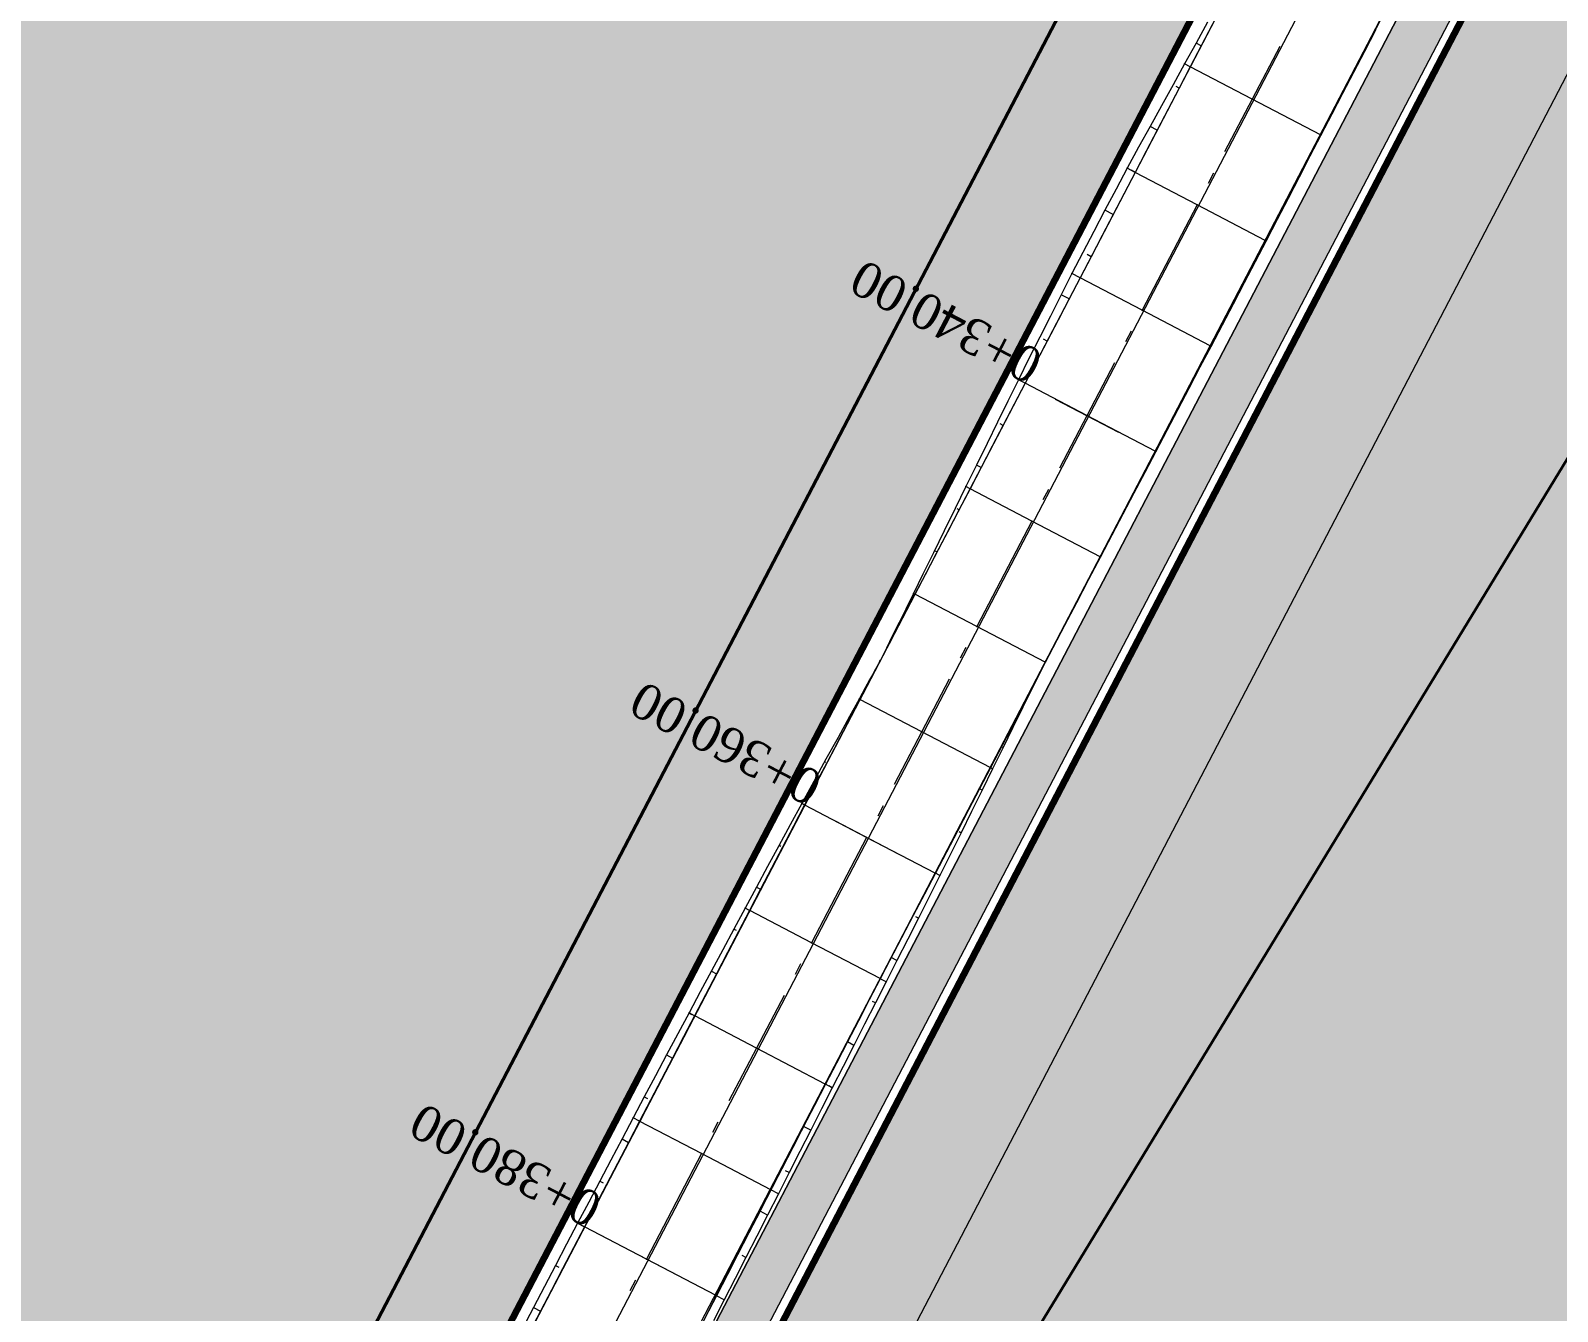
# Model space of a CAD drawing. Header units: metres. Extents: x 478603 to 489313, y 4282657 to 4289463.
# Drawn here: x 479298.8 to 479363, y 4286780.3 to 4286834.1 of the extents above; entities that cross this region are included whole.
import ezdxf

# ---------------------------------------------------------------- set-up
doc = ezdxf.new("R2010")
doc.units = ezdxf.units.M
for name, color, linetype, lineweight in [('ADAKENARI', 18, 'Continuous', 0), ('EKS_2', 5, 'Continuous', 0), ('EKSENLER', 3, 'Continuous', 0), ('HDA_2', 30, 'Continuous', 0), ('HDO_2', 30, 'Continuous', 0), ('KALDIRIM', 11, 'Continuous', 0), ('KDA_2', 150, 'Continuous', 20), ('KDO_2', 150, 'Continuous', 20), ('KYA_2', 1, 'Continuous', 20), ('KYO_2', 1, 'Continuous', 20), ('P_U_KNL', 143, 'Continuous', 0), ('PARSEL_ALAN', 254, 'Continuous', 0), ('PARSEL_SERA_ALAN', 9, 'Continuous', 40), ('PL_ALİNMAN', 1, 'Continuous', 0), ('PL_ENKESIT', 1, 'Continuous', 0), ('PL_KM', 4, 'Continuous', 0), ('PL_KMYAZI', 30, 'Continuous', 0), ('RAKORDMAN', 3, 'Continuous', 0), ('SEV_KYA_HDA', 3, 'Continuous', 0), ('SEV_KYO_HDO', 3, 'Continuous', 0), ('SEV_YKA_KDA', 3, 'Continuous', 0), ('SEV_YKO_KDO', 3, 'Continuous', 0), ('SNR_YAPIYAK', 18, 'Continuous', 0), ('YKA_2', 33, 'Continuous', 0), ('YKO_2', 33, 'Continuous', 0)]:
    doc.layers.add(name, color=color, linetype=linetype, lineweight=lineweight)
doc.styles.get("Standard").update_dxf_attribs({"font": 'times.ttf'})

msp = doc.modelspace()

# ---------------------------------------------------------------- hatches: boundary and pattern name
at = {"layer": 'P_U_KNL'}
msp.add_hatch(color=256, dxfattribs=at).paths.add_polyline_path([(479495.511, 4287101.887), (479494.672, 4287099.831), (479493.757, 4287097.808), (479492.762, 4287095.813), (479424.369, 4286964.911), (479323.786, 4286772.397), (479321.694, 4286767.966), (479319.958, 4286763.361), (479318.6, 4286758.632), (479317.627, 4286753.808), (479317.045, 4286748.922), (479316.86, 4286744.005), (479317.072, 4286739.088), (479317.679, 4286734.205), (479318.678, 4286729.387), (479320.062, 4286724.665), (479321.822, 4286720.07), (479323.946, 4286715.631), (479326.422, 4286711.378), (479329.232, 4286707.339), (479332.358, 4286703.539), (479335.781, 4286700.004), (479339.478, 4286696.756), (479343.408, 4286693.829), (479368.037, 4286676.984), (479369.166, 4286678.635), (479344.57, 4286695.457), (479340.737, 4286698.312), (479337.162, 4286701.453), (479333.852, 4286704.873), (479330.828, 4286708.548), (479328.11, 4286712.454), (479325.715, 4286716.568), (479323.66, 4286720.86), (479321.958, 4286725.305), (479320.62, 4286729.872), (479319.654, 4286734.532), (479319.066, 4286739.255), (479318.862, 4286744.01), (479319.041, 4286748.766), (479319.603, 4286753.492), (479320.544, 4286758.157), (479321.858, 4286762.731), (479323.537, 4286767.185), (479325.577, 4286771.507), (479426.147, 4286963.995), (479434.014, 4286979.053), (479438.909, 4286934.307), (479439.571, 4286929.81), (479440.573, 4286925.357), (479441.904, 4286920.991), (479443.559, 4286916.737), (479445.526, 4286912.619), (479447.796, 4286908.659), (479450.356, 4286904.881), (479453.18, 4286901.318), (479563.644, 4286772.192), (479564.255, 4286771.486), (479564.874, 4286770.784), (479565.5, 4286770.089), (479566.134, 4286769.4), (479566.774, 4286768.718), (479567.422, 4286768.043), (479568.076, 4286767.374), (479568.736, 4286766.714), (479589.573, 4286746.064), (479590.981, 4286747.485), (479570.147, 4286768.131), (479569.498, 4286768.78), (479568.858, 4286769.434), (479568.225, 4286770.095), (479567.599, 4286770.762), (479566.979, 4286771.436), (479566.367, 4286772.115), (479565.761, 4286772.802), (479565.161, 4286773.496), (479454.724, 4286902.59), (479451.97, 4286906.064), (479449.494, 4286909.719), (479447.299, 4286913.549), (479445.396, 4286917.532), (479443.796, 4286921.646), (479442.508, 4286925.869), (479441.539, 4286930.176), (479440.893, 4286934.562), (479435.678, 4286982.238), (479494.543, 4287094.904), (479495.563, 4287096.949), (479496.51, 4287099.041), (479497.377, 4287101.166), (479497.659, 4287101.939), (479495.733, 4287102.497)])
at = {"layer": 'PARSEL_ALAN'}
for points in [[(479302.343, 4286747.869), (479043.443, 4286844.133), (479055.25, 4286870.316), (479071.382, 4286907.432), (479083.458, 4286931.584), (479097.685, 4286955.79), (479113.842, 4286974.954), (479147.535, 4287005.846), (479160.958, 4287021.148), (479175.216, 4287014.268), (479214.828, 4286998.397), (479399.396, 4286933.725)], [(479381.705, 4286670.344), (479369.267, 4286678.929), (479344.745, 4286695.701), (479337.369, 4286701.671), (479328.363, 4286712.616), (479323.936, 4286720.979), (479322.243, 4286725.401), (479319.95, 4286734.581), (479319.162, 4286744.011), (479320.029, 4286755.106), (479321.652, 4286760.756), (479324.426, 4286768.243), (479415.351, 4286942.681), (479420.15, 4286942.777), (479434.581, 4286911.964), (479446.524, 4286896.787), (479489.321, 4286847.102)]]:
    msp.add_hatch(color=256, dxfattribs=at).paths.add_polyline_path(points)
at = {"layer": 'PARSEL_SERA_ALAN'}
for points in [[(479299.952, 4286754.092), (479229.039, 4286791.123), (479224.595, 4286782.613), (479158.113, 4286817.33), (479153.67, 4286808.82), (479082.756, 4286845.851), (479078.313, 4286837.341), (479056.152, 4286848.913), (479065.039, 4286865.932), (479060.607, 4286868.247), (479109.488, 4286961.853), (479113.92, 4286959.538), (479118.364, 4286968.048), (479122.796, 4286965.733), (479131.683, 4286982.753), (479136.115, 4286980.438), (479140.559, 4286988.948), (479144.991, 4286986.634), (479153.878, 4287003.653), (479158.31, 4287001.338), (479162.754, 4287009.848), (479215.939, 4286982.075), (479220.383, 4286990.585), (479278, 4286960.497), (479282.444, 4286969.007), (479344.493, 4286936.605), (479348.937, 4286945.115), (479388.826, 4286924.285)], [(479380.739, 4286678.372), (479364.34, 4286688.357), (479366.94, 4286692.628), (479342.34, 4286707.605), (479344.94, 4286711.875), (479336.741, 4286716.868), (479339.341, 4286721.138), (479331.141, 4286726.131), (479333.741, 4286730.401), (479325.541, 4286735.394), (479333.342, 4286748.206), (479325.142, 4286753.198), (479379.745, 4286842.884), (479371.545, 4286847.876), (479415.748, 4286920.478), (479423.948, 4286915.486), (479421.348, 4286911.215), (479429.548, 4286906.223), (479426.947, 4286901.952), (479435.147, 4286896.96), (479443.347, 4286891.968), (479440.747, 4286887.697), (479448.947, 4286882.705), (479446.347, 4286878.434), (479462.746, 4286868.449), (479460.146, 4286864.179), (479468.346, 4286859.186), (479476.546, 4286854.194), (479473.945, 4286849.923), (479482.145, 4286844.931)]]:
    msp.add_hatch(color=256, dxfattribs=at).paths.add_polyline_path(points)

# ---------------------------------------------------------------- linework, layer by layer
at = {"layer": 'ADAKENARI', "lineweight": 100}
for p, q in [((479405.087, 4286944.623), (479137.704, 4286432.587)), ((479324.426, 4286768.243), (479415.351, 4286942.681))]:
    msp.add_line(p, q, dxfattribs=at)
at = {"layer": 'EKS_2'}
for p in [(479350.194, 4286831.214, 920.171), (479347.88, 4286826.782, 920.065), (479345.565, 4286822.35, 920.014), (479343.25, 4286817.918, 920.018), (479340.935, 4286813.486, 920.03), (479338.621, 4286809.054, 920.041), (479336.306, 4286804.622, 920.053), (479333.991, 4286800.19, 920.065), (479331.676, 4286795.759, 920.077), (479329.362, 4286791.327, 920.089), (479327.047, 4286786.895, 920.101), (479324.732, 4286782.463, 920.112)]:
    msp.add_point(p, dxfattribs=at)
at = {"layer": 'EKSENLER'}
msp.add_line((479500.652, 4287119.289), (479303.067, 4286740.802), dxfattribs=at)
at = {"layer": 'HDA_2'}
msp.add_polyline3d([(479334.361, 4286807.254, 920.05), (479333.698, 4286805.984, 919.945), (479333.236, 4286805.098, 919.947), (479332.773, 4286804.211, 919.949), (479332.31, 4286803.325, 919.952), (479331.847, 4286802.438, 919.954), (479331.384, 4286801.552, 919.956), (479330.922, 4286800.665, 919.959), (479330.459, 4286799.779, 919.961), (479329.996, 4286798.893, 919.964), (479329.533, 4286798.006, 919.966), (479329.07, 4286797.12, 919.968), (479328.608, 4286796.233, 919.971), (479328.145, 4286795.347, 919.973), (479327.682, 4286794.46, 919.975), (479327.219, 4286793.574, 919.978), (479326.757, 4286792.687, 919.98), (479326.294, 4286791.801, 919.983), (479325.831, 4286790.914, 919.985), (479325.368, 4286790.028, 919.987), (479324.905, 4286789.141, 919.99), (479324.443, 4286788.255, 919.992), (479323.98, 4286787.368, 919.994), (479323.517, 4286786.482, 919.997), (479323.054, 4286785.595, 919.999), (479322.592, 4286784.709, 920.001), (479322.129, 4286783.822, 920.004), (479321.666, 4286782.936, 920.006), (479321.203, 4286782.05, 920.009), (479320.74, 4286781.163, 920.011), (479320.278, 4286780.277, 920.013), (479319.815, 4286779.39, 920.016)], dxfattribs=at)
for p in [(479333.698, 4286805.984, 919.945), (479331.384, 4286801.552, 919.956), (479329.07, 4286797.12, 919.968), (479326.757, 4286792.687, 919.98), (479324.443, 4286788.255, 919.992), (479322.129, 4286783.822, 920.004)]:
    msp.add_point(p, dxfattribs=at)
at = {"layer": 'HDO_2'}
msp.add_polyline3d([(479341.179, 4286806.922, 920.08), (479339.191, 4286803.116, 919.938), (479338.728, 4286802.229, 919.941), (479338.266, 4286801.343, 919.943), (479337.803, 4286800.456, 919.945), (479337.34, 4286799.569, 919.948), (479336.878, 4286798.683, 919.95), (479336.415, 4286797.796, 919.953), (479335.952, 4286796.91, 919.955), (479335.49, 4286796.023, 919.957), (479335.027, 4286795.137, 919.96), (479334.565, 4286794.25, 919.962), (479334.103, 4286793.363, 919.964), (479333.641, 4286792.476, 919.967), (479333.18, 4286791.589, 919.969), (479332.719, 4286790.701, 919.971), (479332.259, 4286789.814, 919.974), (479331.8, 4286788.925, 919.976), (479331.342, 4286788.036, 919.978), (479330.885, 4286787.147, 919.98), (479330.427, 4286786.258, 919.983), (479329.969, 4286785.368, 919.985), (479329.512, 4286784.479, 919.987), (479329.054, 4286783.59, 919.989), (479328.596, 4286782.701, 919.992), (479328.138, 4286781.812, 919.994), (479327.68, 4286780.923, 919.996), (479327.222, 4286780.034, 919.998)], dxfattribs=at)
for p in [(479339.191, 4286803.116, 919.938), (479336.878, 4286798.683, 919.95), (479334.565, 4286794.25, 919.962), (479332.259, 4286789.814, 919.974), (479329.969, 4286785.368, 919.985), (479327.68, 4286780.923, 919.996)]:
    msp.add_point(p, dxfattribs=at)
at = {"layer": 'KALDIRIM'}
for p, q in [((479491.757, 4287108.732), (479141.95, 4286438.657)), ((479320.744, 4286767.775), (479413.38, 4286945.387))]:
    msp.add_line(p, q, dxfattribs=at)
at = {"layer": 'KDA_2'}
msp.add_polyline3d([(479348.316, 4286834.454, 915.576), (479347.836, 4286833.575, 915.194), (479347.356, 4286832.697, 914.813), (479346.872, 4286831.82, 914.343), (479346.388, 4286830.945, 913.874), (479345.904, 4286830.07, 913.405), (479345.421, 4286829.194, 912.936), (479344.943, 4286828.316, 912.467), (479344.472, 4286827.434, 912.423), (479344.007, 4286826.549, 912.379), (479343.543, 4286825.663, 912.334), (479343.081, 4286824.776, 912.29), (479342.621, 4286823.888, 912.246), (479342.166, 4286822.996, 912.517), (479341.714, 4286822.104, 912.788), (479341.263, 4286821.211, 913.059), (479340.813, 4286820.317, 913.33), (479340.367, 4286819.424, 913.6), (479339.926, 4286818.53, 914.11), (479339.488, 4286817.636, 914.619), (479339.05, 4286816.74, 915.128), (479338.611, 4286815.841, 915.64), (479338.166, 4286814.933, 916.157), (479337.711, 4286814.007, 916.653), (479337.253, 4286813.075, 917.153), (479336.798, 4286812.151, 917.648), (479336.358, 4286811.256, 918.128), (479335.958, 4286810.445, 918.563), (479335.634, 4286809.788, 918.894), (479335.351, 4286809.215, 919.183), (479335.083, 4286808.673, 919.457), (479334.821, 4286808.142, 919.724), (479334.56, 4286807.615, 919.99)], dxfattribs=at)
for p in [(479347.356, 4286832.697, 914.813), (479344.943, 4286828.316, 912.467), (479342.621, 4286823.888, 912.246), (479340.367, 4286819.424, 913.6), (479338.166, 4286814.933, 916.157), (479335.958, 4286810.445, 918.563)]:
    msp.add_point(p, dxfattribs=at)
at = {"layer": 'KDO_2'}
msp.add_polyline3d([(479355.389, 4286834.142, 916.663), (479354.914, 4286833.228, 916.278), (479354.453, 4286832.34, 915.903), (479353.996, 4286831.461, 915.533), (479353.54, 4286830.584, 915.163), (479353.084, 4286829.705, 914.792), (479352.624, 4286828.821, 914.424), (479352.163, 4286827.933, 914.054), (479351.702, 4286827.045, 913.684), (479351.24, 4286826.156, 913.313), (479350.778, 4286825.268, 912.943), (479350.316, 4286824.381, 912.942), (479349.854, 4286823.494, 912.94), (479349.391, 4286822.608, 912.939), (479348.928, 4286821.722, 912.938), (479348.465, 4286820.835, 912.937), (479348, 4286819.949, 913.41), (479347.535, 4286819.062, 913.883), (479347.07, 4286818.176, 914.357), (479346.605, 4286817.29, 914.829), (479346.142, 4286816.408, 915.3), (479345.681, 4286815.531, 915.702), (479345.222, 4286814.656, 916.103), (479344.762, 4286813.778, 916.505), (479344.298, 4286812.892, 916.911), (479343.82, 4286811.98, 917.329), (479343.318, 4286811.022, 917.702), (479342.808, 4286810.049, 918.082), (479342.308, 4286809.094, 918.454), (479341.847, 4286808.215, 918.796), (479341.499, 4286807.551, 919.055), (479341.358, 4286807.283, 919.585), (479341.33, 4286807.231, 919.69), (479341.342, 4286807.257, 919.742), (479341.37, 4286807.313, 919.85), (479341.403, 4286807.377, 919.977)], dxfattribs=at)
for p in [(479353.084, 4286829.705, 914.792), (479350.778, 4286825.268, 912.943), (479348.465, 4286820.835, 912.937), (479346.142, 4286816.408, 915.3), (479343.82, 4286811.98, 917.329), (479341.499, 4286807.551, 919.055)]:
    msp.add_point(p, dxfattribs=at)
at = {"layer": 'KYA_2'}
msp.add_polyline3d([(479334.56, 4286807.615, 919.99), (479334.418, 4286807.356, 920.033), (479334.272, 4286807.092, 920.077), (479334.116, 4286806.808, 920.125), (479333.932, 4286806.474, 920.18), (479333.67, 4286805.999, 920.259), (479333.267, 4286805.266, 920.44), (479332.787, 4286804.394, 920.656), (479332.28, 4286803.473, 920.883), (479331.767, 4286802.539, 921.113), (479331.262, 4286801.616, 921.341), (479330.775, 4286800.719, 921.485), (479330.299, 4286799.838, 921.627), (479329.827, 4286798.964, 921.768), (479329.357, 4286798.091, 921.909), (479328.886, 4286797.216, 922.049), (479328.414, 4286796.337, 922.16), (479327.942, 4286795.456, 922.272), (479327.469, 4286794.574, 922.383), (479326.996, 4286793.691, 922.494), (479326.524, 4286792.809, 922.605), (479326.053, 4286791.926, 922.686), (479325.583, 4286791.043, 922.767), (479325.113, 4286790.161, 922.848), (479324.644, 4286789.278, 922.929), (479324.175, 4286788.395, 923.01), (479323.708, 4286787.511, 923.053), (479323.241, 4286786.626, 923.096), (479322.775, 4286785.742, 923.14), (479322.309, 4286784.857, 923.183), (479321.843, 4286783.972, 923.226), (479321.379, 4286783.086, 923.235), (479320.916, 4286782.2, 923.244), (479320.453, 4286781.313, 923.253), (479319.989, 4286780.427, 923.262), (479319.526, 4286779.541, 923.271)], dxfattribs=at)
for p in [(479333.67, 4286805.999, 920.259), (479331.262, 4286801.616, 921.341), (479328.886, 4286797.216, 922.049), (479326.524, 4286792.809, 922.605), (479324.175, 4286788.395, 923.01), (479321.843, 4286783.972, 923.226)]:
    msp.add_point(p, dxfattribs=at)
at = {"layer": 'KYO_2'}
msp.add_polyline3d([(479341.403, 4286807.377, 919.977), (479340.981, 4286806.52, 920.171), (479340.558, 4286805.662, 920.366), (479340.135, 4286804.803, 920.56), (479339.71, 4286803.94, 920.755), (479339.281, 4286803.069, 920.953), (479338.843, 4286802.18, 921.178), (479338.402, 4286801.283, 921.406), (479337.958, 4286800.383, 921.635), (479337.514, 4286799.482, 921.864), (479337.068, 4286798.584, 922.093), (479336.618, 4286797.689, 922.225), (479336.168, 4286796.796, 922.358), (479335.716, 4286795.904, 922.49), (479335.264, 4286795.012, 922.622), (479334.812, 4286794.121, 922.754), (479334.359, 4286793.229, 922.846), (479333.906, 4286792.338, 922.937), (479333.452, 4286791.447, 923.029), (479332.999, 4286790.555, 923.12), (479332.546, 4286789.664, 923.212), (479332.093, 4286788.772, 923.271), (479331.64, 4286787.88, 923.33), (479331.188, 4286786.988, 923.389), (479330.735, 4286786.097, 923.448), (479330.282, 4286785.205, 923.508), (479329.827, 4286784.314, 923.539), (479329.372, 4286783.424, 923.57), (479328.917, 4286782.534, 923.601), (479328.461, 4286781.643, 923.633), (479328.005, 4286780.753, 923.664), (479327.548, 4286779.864, 923.672)], dxfattribs=at)
for p in [(479339.281, 4286803.069, 920.953), (479337.068, 4286798.584, 922.093), (479334.812, 4286794.121, 922.754), (479332.546, 4286789.664, 923.212), (479330.282, 4286785.205, 923.508), (479328.005, 4286780.753, 923.664)]:
    msp.add_point(p, dxfattribs=at)
at = {"layer": 'P_U_KNL'}
for points in [[(479369.166, 4286678.635, 0), (479344.57, 4286695.457, 0), (479340.737, 4286698.312, 0), (479337.162, 4286701.453, 0), (479333.852, 4286704.873, 0), (479330.828, 4286708.548, 0), (479328.11, 4286712.454, 0), (479325.715, 4286716.568, 0), (479323.66, 4286720.86, 0), (479321.958, 4286725.305, 0), (479320.62, 4286729.872, 0), (479319.654, 4286734.532, 0), (479319.066, 4286739.255, 0), (479318.862, 4286744.01, 0), (479319.041, 4286748.766, 0), (479319.603, 4286753.492, 0), (479320.544, 4286758.157, 0), (479321.858, 4286762.731, 0), (479323.537, 4286767.185, 0), (479325.577, 4286771.507, 0), (479426.147, 4286963.995, 0), (479434.014, 4286979.053, 0)], [(479424.369, 4286964.911, 0), (479323.786, 4286772.397, 0), (479321.694, 4286767.966, 0), (479319.958, 4286763.361, 0), (479318.6, 4286758.632, 0), (479317.627, 4286753.808, 0), (479317.045, 4286748.922, 0), (479316.86, 4286744.005, 0), (479317.072, 4286739.088, 0), (479317.679, 4286734.205, 0), (479318.678, 4286729.387, 0), (479320.062, 4286724.665, 0), (479321.822, 4286720.07, 0)], [(479424.369, 4286964.911, 0), (479323.786, 4286772.397, 0), (479321.694, 4286767.966, 0), (479319.958, 4286763.361, 0), (479318.6, 4286758.632, 0), (479317.627, 4286753.808, 0), (479317.045, 4286748.922, 0), (479316.86, 4286744.005, 0), (479317.072, 4286739.088, 0), (479317.679, 4286734.205, 0), (479318.678, 4286729.387, 0), (479320.062, 4286724.665, 0), (479321.822, 4286720.07, 0)], [(479424.369, 4286964.911, 0), (479323.786, 4286772.397, 0), (479321.694, 4286767.966, 0), (479319.958, 4286763.361, 0), (479318.6, 4286758.632, 0), (479317.627, 4286753.808, 0), (479317.045, 4286748.922, 0), (479316.86, 4286744.005, 0), (479317.072, 4286739.088, 0), (479317.679, 4286734.205, 0), (479318.678, 4286729.387, 0), (479320.062, 4286724.665, 0), (479321.822, 4286720.07, 0)], [(479368.037, 4286676.984, 0), (479343.408, 4286693.829, 0), (479339.478, 4286696.756, 0), (479335.781, 4286700.004, 0), (479332.358, 4286703.539, 0), (479329.232, 4286707.339, 0), (479326.422, 4286711.378, 0), (479323.946, 4286715.631, 0), (479321.822, 4286720.07, 0), (479320.062, 4286724.665, 0), (479318.678, 4286729.387, 0), (479317.679, 4286734.205, 0), (479317.072, 4286739.088, 0), (479316.86, 4286744.005, 0), (479317.045, 4286748.922, 0), (479317.627, 4286753.808, 0), (479318.6, 4286758.632, 0), (479319.958, 4286763.361, 0), (479321.694, 4286767.966, 0), (479323.786, 4286772.397, 0), (479424.369, 4286964.911, 0)], [(479323.66, 4286720.86, 0), (479321.958, 4286725.305, 0), (479320.62, 4286729.872, 0), (479319.654, 4286734.532, 0), (479319.066, 4286739.255, 0), (479318.862, 4286744.01, 0), (479319.041, 4286748.766, 0), (479319.603, 4286753.492, 0), (479320.544, 4286758.157, 0), (479321.858, 4286762.731, 0), (479323.537, 4286767.185, 0), (479325.577, 4286771.507, 0), (479426.147, 4286963.995, 0)], [(479323.66, 4286720.86, 0), (479321.958, 4286725.305, 0), (479320.62, 4286729.872, 0), (479319.654, 4286734.532, 0), (479319.066, 4286739.255, 0), (479318.862, 4286744.01, 0), (479319.041, 4286748.766, 0), (479319.603, 4286753.492, 0), (479320.544, 4286758.157, 0), (479321.858, 4286762.731, 0), (479323.537, 4286767.185, 0), (479325.577, 4286771.507, 0), (479426.147, 4286963.995, 0)], [(479323.66, 4286720.86, 0), (479321.958, 4286725.305, 0), (479320.62, 4286729.872, 0), (479319.654, 4286734.532, 0), (479319.066, 4286739.255, 0), (479318.862, 4286744.01, 0), (479319.041, 4286748.766, 0), (479319.603, 4286753.492, 0), (479320.544, 4286758.157, 0), (479321.858, 4286762.731, 0), (479323.537, 4286767.185, 0), (479325.577, 4286771.507, 0), (479426.147, 4286963.995, 0)]]:
    msp.add_polyline3d(points, dxfattribs=at)
at = {"layer": 'PARSEL_ALAN'}
for points in [[(479302.343, 4286747.869, 922.414), (479043.443, 4286844.133, 899.166), (479055.25, 4286870.316, 899.384), (479071.382, 4286907.432, 899.645), (479083.458, 4286931.584, 899.777), (479097.685, 4286955.79, 899.902), (479113.842, 4286974.954, 900.03), (479147.535, 4287005.846, 900.504), (479160.958, 4287021.148, 900.33), (479175.216, 4287014.268, 900.207), (479214.828, 4286998.397, 900.827), (479399.396, 4286933.725, 924.042), (479302.343, 4286747.869, 922.414)], [(479302.343, 4286747.869, 0), (479043.443, 4286844.133, 0), (479055.25, 4286870.316, 0), (479071.382, 4286907.432, 0), (479083.458, 4286931.584, 0), (479097.685, 4286955.79, 0), (479113.842, 4286974.954, 0), (479147.535, 4287005.846, 0), (479160.958, 4287021.148, 0), (479175.216, 4287014.268, 0), (479214.828, 4286998.397, 0), (479399.396, 4286933.725, 0), (479302.343, 4286747.869, 0)], [(479381.705, 4286670.344, 927.781), (479369.267, 4286678.929, 925.676), (479344.745, 4286695.701, 924.385), (479337.369, 4286701.671, 923.384), (479328.363, 4286712.616, 922.105), (479323.936, 4286720.979, 923.655), (479322.243, 4286725.401, 924.038), (479319.95, 4286734.581, 923.909), (479319.162, 4286744.011, 923.52), (479320.029, 4286755.106, 923.185), (479321.652, 4286760.756, 923.706), (479324.426, 4286768.243, 923.867), (479415.351, 4286942.681, 923.716), (479420.15, 4286942.777, 923.79), (479434.581, 4286911.964, 925.534), (479446.524, 4286896.787, 926.375), (479489.321, 4286847.102, 924.936), (479381.705, 4286670.344, 927.781)], [(479381.705, 4286670.344, 0), (479369.267, 4286678.929, 0), (479344.745, 4286695.701, 0), (479337.369, 4286701.671, 0), (479328.363, 4286712.616, 0), (479323.936, 4286720.979, 0), (479322.243, 4286725.401, 0), (479319.95, 4286734.581, 0), (479319.162, 4286744.011, 0), (479320.029, 4286755.106, 0), (479321.652, 4286760.756, 0), (479324.426, 4286768.243, 0), (479415.351, 4286942.681, 0), (479420.15, 4286942.777, 0), (479434.581, 4286911.964, 0), (479446.524, 4286896.787, 0), (479489.321, 4286847.102, 0), (479381.705, 4286670.344, 0)]]:
    msp.add_polyline3d(points, close=True, dxfattribs=at)
at = {"layer": 'PARSEL_SERA_ALAN'}
for points in [[(479388.826, 4286924.285, 0), (479299.952, 4286754.092, 0), (479299.952, 4286754.092, 0), (479229.039, 4286791.123, 0), (479224.595, 4286782.613, 0), (479158.113, 4286817.33, 0), (479153.67, 4286808.82, 0), (479082.756, 4286845.851, 0), (479078.313, 4286837.341, 0), (479056.152, 4286848.913, 0), (479065.039, 4286865.932, 0), (479060.607, 4286868.247, 0), (479109.488, 4286961.853, 0)], [(479388.826, 4286924.285, 0), (479299.952, 4286754.092, 0), (479299.952, 4286754.092, 0), (479229.039, 4286791.123, 0), (479224.595, 4286782.613, 0), (479158.113, 4286817.33, 0), (479153.67, 4286808.82, 0), (479082.756, 4286845.851, 0), (479078.313, 4286837.341, 0), (479056.152, 4286848.913, 0), (479065.039, 4286865.932, 0), (479060.607, 4286868.247, 0), (479109.488, 4286961.853, 0)], [(479339.341, 4286721.138, 0), (479331.141, 4286726.131, 0), (479333.741, 4286730.401, 0), (479325.541, 4286735.394, 0), (479333.342, 4286748.206, 0), (479325.142, 4286753.198, 0), (479379.745, 4286842.884, 0), (479371.545, 4286847.876, 0), (479415.748, 4286920.478, 0)], [(479339.341, 4286721.138, 0), (479331.141, 4286726.131, 0), (479333.741, 4286730.401, 0), (479325.541, 4286735.394, 0), (479333.342, 4286748.206, 0), (479325.142, 4286753.198, 0), (479379.745, 4286842.884, 0), (479371.545, 4286847.876, 0), (479415.748, 4286920.478, 0)]]:
    msp.add_polyline3d(points, dxfattribs=at)
at = {"layer": 'PL_ALİNMAN'}
for p, q in [((479351.352, 4286833.43), (479349.037, 4286828.998)), ((479348.574, 4286828.112), (479348.343, 4286827.668)), ((479347.88, 4286826.782), (479345.565, 4286822.35)), ((479345.102, 4286821.464), (479344.87, 4286821.021)), ((479344.407, 4286820.134), (479342.093, 4286815.702)), ((479341.63, 4286814.816), (479341.398, 4286814.373)), ((479340.935, 4286813.486), (479338.621, 4286809.054)), ((479338.158, 4286808.168), (479337.926, 4286807.725)), ((479337.463, 4286806.838), (479335.148, 4286802.406)), ((479334.686, 4286801.52), (479334.454, 4286801.077)), ((479333.991, 4286800.19), (479331.676, 4286795.759)), ((479331.213, 4286794.872), (479330.982, 4286794.429)), ((479330.519, 4286793.543), (479328.204, 4286789.111)), ((479327.741, 4286788.224), (479327.51, 4286787.781)), ((479327.047, 4286786.895), (479324.732, 4286782.463)), ((479324.269, 4286781.576), (479324.038, 4286781.133))]:
    msp.add_line(p, q, dxfattribs=at)
at = {"layer": 'PL_ENKESIT'}
for points in [[(479353.084, 4286829.705, 914.792), (479353.06, 4286829.717, 920.106), (479350.194, 4286831.214, 920.171), (479347.591, 4286832.574, 920.112), (479347.356, 4286832.697, 914.813)], [(479350.778, 4286825.268, 912.943), (479350.747, 4286825.284, 920), (479347.88, 4286826.782, 920.065), (479345.277, 4286828.142, 920.006), (479344.943, 4286828.316, 912.467)], [(479348.465, 4286820.835, 912.937), (479348.434, 4286820.852, 919.949), (479345.565, 4286822.35, 920.014), (479342.963, 4286823.709, 919.955), (479342.621, 4286823.888, 912.246)], [(479346.142, 4286816.408, 915.3), (479346.121, 4286816.419, 919.953), (479343.25, 4286817.918, 920.018), (479340.649, 4286819.277, 919.959), (479340.367, 4286819.424, 913.6)], [(479343.82, 4286811.98, 917.329), (479343.808, 4286811.986, 919.965), (479340.935, 4286813.486, 920.03), (479338.335, 4286814.844, 919.971), (479338.166, 4286814.933, 916.157)], [(479341.499, 4286807.551, 919.055), (479341.495, 4286807.553, 919.977), (479338.621, 4286809.054, 920.041), (479336.021, 4286810.412, 919.983), (479335.958, 4286810.445, 918.563)], [(479339.281, 4286803.069, 920.953), (479339.191, 4286803.116, 919.938), (479339.182, 4286803.12, 919.988), (479336.306, 4286804.622, 920.053), (479333.707, 4286805.98, 919.995), (479333.698, 4286805.984, 919.945), (479333.67, 4286805.999, 920.259)], [(479337.068, 4286798.584, 922.093), (479336.878, 4286798.683, 919.95), (479336.869, 4286798.687, 920), (479333.991, 4286800.19, 920.065), (479331.393, 4286801.547, 920.006), (479331.384, 4286801.552, 919.956), (479331.262, 4286801.616, 921.341)], [(479334.812, 4286794.121, 922.754), (479334.565, 4286794.25, 919.962), (479334.556, 4286794.255, 920.012), (479331.676, 4286795.759, 920.077), (479329.079, 4286797.115, 920.018), (479329.07, 4286797.12, 919.968), (479328.886, 4286797.216, 922.049)], [(479332.546, 4286789.664, 923.212), (479332.259, 4286789.814, 919.974), (479332.25, 4286789.818, 920.024), (479329.362, 4286791.327, 920.089), (479326.765, 4286792.683, 920.03), (479326.757, 4286792.687, 919.98), (479326.524, 4286792.809, 922.605)], [(479330.282, 4286785.205, 923.508), (479329.969, 4286785.368, 919.985), (479329.961, 4286785.373, 920.035), (479327.047, 4286786.895, 920.101), (479324.452, 4286788.25, 920.042), (479324.443, 4286788.255, 919.992), (479324.175, 4286788.395, 923.01)], [(479328.005, 4286780.753, 923.664), (479327.68, 4286780.923, 919.996), (479327.671, 4286780.928, 920.046), (479324.732, 4286782.463, 920.112), (479322.138, 4286783.818, 920.054), (479322.129, 4286783.822, 920.004), (479321.843, 4286783.972, 923.226)]]:
    msp.add_polyline3d(points, dxfattribs=at)
at = {"layer": 'PL_KM'}
for p, q in [((479341.92, 4286818.613), (479344.58, 4286817.224)), ((479332.662, 4286800.885), (479335.321, 4286799.496)), ((479323.403, 4286783.157), (479326.062, 4286781.768))]:
    msp.add_line(p, q, dxfattribs=at)
at = {"layer": 'RAKORDMAN'}
for p, q in [((479426.511, 4286983.75, 923.982), (479305.076, 4286751.135, 923.341)), ((479415.691, 4286949.752, 924.157), (479332.929, 4286791.137, 923.41)), ((479332.929, 4286791.137, 923.41), (479317.729, 4286761.613, 923.644))]:
    msp.add_line(p, q, dxfattribs=at)
at = {"layer": 'SEV_KYA_HDA'}
for p, q in [((479334.153, 4286806.875, 920.114), (479334.157, 4286806.873, 920.066)), ((479333.188, 4286805.123, 920.476), (479333.236, 4286805.098, 919.947)), ((479332.223, 4286803.37, 920.908), (479332.267, 4286803.348, 920.43)), ((479331.262, 4286801.616, 921.341), (479331.384, 4286801.552, 919.956)), ((479330.309, 4286799.857, 921.624), (479330.384, 4286799.818, 920.793)), ((479329.36, 4286798.097, 921.908), (479329.533, 4286798.006, 919.966)), ((479328.413, 4286796.335, 922.161), (479328.51, 4286796.284, 921.066)), ((479327.468, 4286794.572, 922.383), (479327.682, 4286794.46, 919.975)), ((479326.524, 4286792.809, 922.605), (479326.64, 4286792.748, 921.293)), ((479325.583, 4286791.044, 922.767), (479325.831, 4286790.914, 919.985)), ((479324.644, 4286789.278, 922.929), (479324.775, 4286789.21, 921.459)), ((479323.708, 4286787.511, 923.053), (479323.98, 4286787.368, 919.994)), ((479322.775, 4286785.742, 923.14), (479322.914, 4286785.668, 921.569)), ((479321.843, 4286783.972, 923.226), (479322.129, 4286783.822, 920.004)), ((479320.916, 4286782.2, 923.244), (479321.059, 4286782.125, 921.626)), ((479319.989, 4286780.427, 923.262), (479320.278, 4286780.277, 920.013))]:
    msp.add_line(p, q, dxfattribs=at)
at = {"layer": 'SEV_KYO_HDO'}
for p, q in [((479340.607, 4286805.761, 920.343), (479340.58, 4286805.775, 920.037)), ((479339.723, 4286803.966, 920.75), (479339.688, 4286803.984, 920.36)), ((479338.839, 4286802.171, 921.181), (479338.728, 4286802.229, 919.941)), ((479337.955, 4286800.376, 921.637), (479337.879, 4286800.416, 920.791)), ((479337.068, 4286798.584, 922.093), (479336.878, 4286798.683, 919.95)), ((479336.168, 4286796.797, 922.357), (479336.06, 4286796.853, 921.156)), ((479335.265, 4286795.013, 922.622), (479335.027, 4286795.137, 919.96)), ((479334.359, 4286793.229, 922.846), (479334.231, 4286793.296, 921.405)), ((479333.452, 4286791.446, 923.029), (479333.18, 4286791.589, 919.969)), ((479332.546, 4286789.664, 923.212), (479332.402, 4286789.739, 921.593)), ((479331.64, 4286787.88, 923.33), (479331.342, 4286788.036, 919.978)), ((479330.735, 4286786.097, 923.448), (479330.581, 4286786.177, 921.716)), ((479329.827, 4286784.314, 923.539), (479329.512, 4286784.479, 919.987)), ((479328.917, 4286782.534, 923.601), (479328.756, 4286782.617, 921.796)), ((479328.005, 4286780.753, 923.664), (479327.68, 4286780.923, 919.996))]:
    msp.add_line(p, q, dxfattribs=at)
at = {"layer": 'SEV_YKA_KDA'}
for p, q in [((479348.053, 4286833.46, 920.135), (479347.836, 4286833.574, 915.194)), ((479347.128, 4286831.687, 920.091), (479347, 4286831.754, 917.217)), ((479346.202, 4286829.914, 920.048), (479345.904, 4286830.07, 913.405)), ((479345.277, 4286828.142, 920.006), (479345.11, 4286828.229, 916.236)), ((479344.351, 4286826.369, 919.986), (479344.007, 4286826.549, 912.379)), ((479343.426, 4286824.596, 919.965), (479343.253, 4286824.686, 916.128)), ((479342.5, 4286822.823, 919.956), (479342.166, 4286822.997, 912.517)), ((479341.574, 4286821.05, 919.958), (479341.419, 4286821.131, 916.508)), ((479340.649, 4286819.277, 919.959), (479340.367, 4286819.424, 913.6)), ((479339.723, 4286817.504, 919.964), (479339.604, 4286817.566, 917.293)), ((479338.798, 4286815.731, 919.969), (479338.606, 4286815.831, 915.646)), ((479337.872, 4286813.958, 919.973), (479337.799, 4286813.996, 918.306)), ((479336.947, 4286812.185, 919.978), (479336.842, 4286812.24, 917.601)), ((479336.021, 4286810.412, 919.983), (479335.99, 4286810.428, 919.273)), ((479335.095, 4286808.639, 919.988), (479335.072, 4286808.651, 919.468))]:
    msp.add_line(p, q, dxfattribs=at)
at = {"layer": 'SEV_YKO_KDO'}
for p, q in [((479354.448, 4286832.377, 920.175), (479354.457, 4286832.372, 918.045)), ((479353.523, 4286830.604, 920.129), (479353.545, 4286830.592, 915.167)), ((479352.597, 4286828.831, 920.085), (479352.61, 4286828.824, 917.254)), ((479351.672, 4286827.058, 920.042), (479351.701, 4286827.043, 913.683)), ((479350.747, 4286825.284, 920), (479350.763, 4286825.276, 916.471)), ((479349.822, 4286823.511, 919.98), (479349.854, 4286823.495, 912.94)), ((479348.897, 4286821.738, 919.959), (479348.912, 4286821.73, 916.449)), ((479347.971, 4286819.965, 919.95), (479348.001, 4286819.95, 913.409)), ((479347.046, 4286818.192, 919.951), (479347.059, 4286818.185, 917.153)), ((479346.121, 4286816.419, 919.953), (479346.142, 4286816.408, 915.3)), ((479345.196, 4286814.646, 919.958), (479345.204, 4286814.641, 918.035)), ((479344.271, 4286812.873, 919.962), (479344.284, 4286812.866, 916.923)), ((479343.345, 4286811.099, 919.967), (479343.35, 4286811.097, 918.821)), ((479342.42, 4286809.326, 919.972), (479342.427, 4286809.322, 918.365))]:
    msp.add_line(p, q, dxfattribs=at)
at = {"layer": 'SNR_YAPIYAK'}
for p, q in [((479329.005, 4286766.211, 927.781), (479417.663, 4286936.298, 927.781)), ((479392.289, 4286930.917, 922.414), (479299.952, 4286754.092, 922.414))]:
    msp.add_line(p, q, dxfattribs=at)
at = {"layer": 'YKA_2'}
msp.add_polyline3d([(479348.517, 4286834.349, 920.158), (479348.054, 4286833.461, 920.135), (479347.591, 4286832.574, 920.112), (479347.128, 4286831.687, 920.091), (479346.665, 4286830.801, 920.069), (479346.202, 4286829.914, 920.048), (479345.739, 4286829.028, 920.027), (479345.277, 4286828.142, 920.006), (479344.814, 4286827.255, 919.996), (479344.351, 4286826.369, 919.986), (479343.888, 4286825.482, 919.975), (479343.426, 4286824.596, 919.965), (479342.963, 4286823.709, 919.955), (479342.5, 4286822.822, 919.956), (479342.037, 4286821.936, 919.957), (479341.574, 4286821.049, 919.958), (479341.111, 4286820.162, 919.958), (479340.649, 4286819.277, 919.959), (479340.187, 4286818.393, 919.961), (479339.726, 4286817.51, 919.964), (479339.265, 4286816.626, 919.966), (479338.802, 4286815.739, 919.969), (479338.335, 4286814.844, 919.971), (479337.861, 4286813.936, 919.973), (479337.384, 4286813.022, 919.976), (479336.91, 4286812.115, 919.978), (479336.448, 4286811.231, 919.981), (479336.021, 4286810.412, 919.983), (479335.658, 4286809.716, 919.985), (479335.332, 4286809.092, 919.986), (479335.028, 4286808.512, 919.988), (479334.757, 4286807.991, 919.989), (479334.56, 4286807.615, 919.99), (479334.501, 4286807.501, 919.99), (479334.513, 4286807.525, 919.99), (479334.546, 4286807.589, 919.99), (479334.574, 4286807.641, 919.99), (479334.56, 4286807.615, 919.99), (479334.468, 4286807.439, 919.991), (479334.33, 4286807.174, 919.991), (479334.166, 4286806.86, 919.992), (479333.972, 4286806.487, 919.993), (479333.707, 4286805.98, 919.995), (479333.314, 4286805.227, 919.997), (479332.854, 4286804.345, 919.999), (479332.369, 4286803.416, 920.001), (479331.878, 4286802.476, 920.004), (479331.393, 4286801.547, 920.006), (479330.922, 4286800.644, 920.009), (479330.459, 4286799.757, 920.011), (479329.999, 4286798.876, 920.014), (479329.539, 4286797.996, 920.016), (479329.079, 4286797.115, 920.018), (479328.618, 4286796.231, 920.021), (479328.155, 4286795.344, 920.023), (479327.692, 4286794.457, 920.025), (479327.229, 4286793.57, 920.028), (479326.765, 4286792.683, 920.03), (479326.303, 4286791.796, 920.033), (479325.84, 4286790.909, 920.035), (479325.377, 4286790.023, 920.037), (479324.914, 4286789.137, 920.04), (479324.452, 4286788.25, 920.042), (479323.989, 4286787.364, 920.044), (479323.526, 4286786.477, 920.047), (479323.063, 4286785.591, 920.049), (479322.6, 4286784.704, 920.051), (479322.138, 4286783.818, 920.054), (479321.675, 4286782.931, 920.056), (479321.212, 4286782.045, 920.059), (479320.749, 4286781.158, 920.061), (479320.287, 4286780.272, 920.063), (479319.824, 4286779.385, 920.066)], dxfattribs=at)
for p in [(479347.591, 4286832.574, 920.112), (479345.277, 4286828.142, 920.006), (479342.963, 4286823.709, 919.955), (479340.649, 4286819.277, 919.959), (479338.335, 4286814.844, 919.971), (479336.021, 4286810.412, 919.983), (479333.707, 4286805.98, 919.995), (479331.393, 4286801.547, 920.006), (479329.079, 4286797.115, 920.018), (479326.765, 4286792.683, 920.03), (479324.452, 4286788.25, 920.042), (479322.138, 4286783.818, 920.054)]:
    msp.add_point(p, dxfattribs=at)
at = {"layer": 'YKO_2'}
msp.add_polyline3d([(479355.373, 4286834.15, 920.22), (479354.897, 4286833.238, 920.197), (479354.434, 4286832.351, 920.174), (479353.976, 4286831.472, 920.151), (479353.518, 4286830.596, 920.129), (479353.06, 4286829.717, 920.106), (479352.599, 4286828.834, 920.085), (479352.136, 4286827.947, 920.064), (479351.673, 4286827.06, 920.042), (479351.21, 4286826.172, 920.021), (479350.747, 4286825.284, 920), (479350.284, 4286824.398, 919.99), (479349.822, 4286823.511, 919.98), (479349.359, 4286822.625, 919.969), (479348.897, 4286821.738, 919.959), (479348.434, 4286820.852, 919.949), (479347.971, 4286819.964, 919.95), (479347.508, 4286819.076, 919.951), (479347.044, 4286818.189, 919.951), (479346.582, 4286817.302, 919.952), (479346.121, 4286816.419, 919.953), (479345.663, 4286815.541, 919.955), (479345.206, 4286814.664, 919.958), (479344.747, 4286813.786, 919.96), (479344.284, 4286812.899, 919.962), (479343.808, 4286811.986, 919.965), (479343.308, 4286811.028, 919.967), (479342.8, 4286810.054, 919.97), (479342.301, 4286809.099, 919.973), (479341.842, 4286808.219, 919.975), (479341.495, 4286807.553, 919.977), (479341.354, 4286807.282, 919.977), (479341.325, 4286807.227, 919.977), (479341.337, 4286807.251, 919.977), (479341.366, 4286807.306, 919.977), (479341.403, 4286807.377, 919.977), (479341.451, 4286807.469, 919.977), (479341.497, 4286807.558, 919.977), (479341.531, 4286807.622, 919.977), (479341.523, 4286807.607, 919.977), (479341.403, 4286807.377, 919.977), (479341.076, 4286806.75, 919.979), (479340.637, 4286805.909, 919.981), (479340.158, 4286804.991, 919.983), (479339.668, 4286804.051, 919.986), (479339.182, 4286803.12, 919.988), (479338.71, 4286802.215, 919.991), (479338.247, 4286801.328, 919.993), (479337.787, 4286800.447, 919.995), (479337.328, 4286799.568, 919.998), (479336.869, 4286798.687, 920), (479336.407, 4286797.803, 920.003), (479335.945, 4286796.917, 920.005), (479335.482, 4286796.03, 920.007), (479335.019, 4286795.142, 920.01), (479334.556, 4286794.255, 920.012), (479334.094, 4286793.367, 920.014), (479333.632, 4286792.48, 920.017), (479333.171, 4286791.593, 920.019), (479332.71, 4286790.706, 920.021), (479332.25, 4286789.818, 920.024), (479331.791, 4286788.93, 920.026), (479331.333, 4286788.041, 920.028), (479330.876, 4286787.151, 920.03), (479330.418, 4286786.262, 920.033), (479329.961, 4286785.373, 920.035), (479329.503, 4286784.484, 920.037), (479329.045, 4286783.595, 920.039), (479328.587, 4286782.706, 920.042), (479328.129, 4286781.817, 920.044), (479327.671, 4286780.928, 920.046), (479327.213, 4286780.039, 920.048)], dxfattribs=at)
for p in [(479353.06, 4286829.717, 920.106), (479350.747, 4286825.284, 920), (479348.434, 4286820.852, 919.949), (479346.121, 4286816.419, 919.953), (479343.808, 4286811.986, 919.965), (479341.495, 4286807.553, 919.977), (479339.182, 4286803.12, 919.988), (479336.869, 4286798.687, 920), (479334.556, 4286794.255, 920.012), (479332.25, 4286789.818, 920.024), (479329.961, 4286785.373, 920.035), (479327.671, 4286780.928, 920.046)]:
    msp.add_point(p, dxfattribs=at)

# ---------------------------------------------------------------- texts
at = {"layer": 'PL_KMYAZI'}
for s, p in [('0+340.00', (479341.507, 4286820.521)), ('0+360.00', (479332.248, 4286802.793)), ('0+380.00', (479322.989, 4286785.065))]:
    msp.add_text(s, height=1.5, rotation=512.42248, dxfattribs=at).set_placement(p)

doc.saveas('drawing.dxf')
